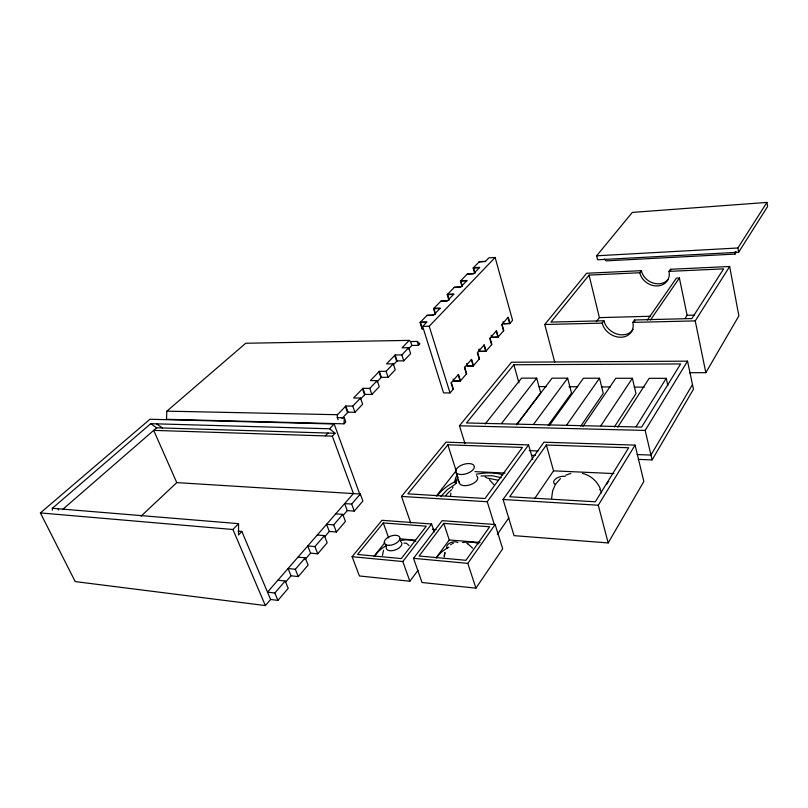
<?xml version="1.0" encoding="UTF-8"?>
<svg xmlns="http://www.w3.org/2000/svg" width="808" height="808" viewBox="0 0 808 808"><rect width="100%" height="100%" fill="white"/><g stroke="black" fill="none" stroke-linecap="round" stroke-linejoin="round"><path stroke-width="1.21" d="M52.348 510.181L52.358 508.283L150.732 423.685L329.614 428.765L335.047 433.27L332.32 436.138L153.692 430.371L176.77 482.608L360.338 494.021L362.893 501.031L354.278 511.1L347.278 510.606L343.238 515.282M58.338 510.05L58.338 508.767M52.358 508.283L238.552 523.645L238.522 534.987L241.855 531.462L270.609 599.486L277.942 600.384L288.224 588.355L285.194 581.013L277.901 580.195M551.652 498.223L552.621 490.89L555.106 485.022M408.515 348.955L411.848 345.471L410.585 341.552L409.242 340.38L245.723 343.259L166.892 411.151L166.458 419.291L343.996 423.826L344.269 417.797L337.3 417.645L337.441 414.716L345.824 406.03L352.753 406.141L360.499 398.061L362.641 404.192L354.934 412.302L348.016 412.171L341.996 418.463M444.168 556.965L444.945 552.712M604.485 259.045L606.061 260.873L735.068 254.076L735.28 251.581M382.416 555.439L383.558 550.309M450.48 495.87L450.884 493.143M444.218 555.924L444.905 552.844M452.44 488.315L452.995 487.153M608.182 542.936L643.845 481.497L635.088 445.117L543.935 442.208L503.071 499.485L514.05 535.654L608.182 542.936L598.274 505.222L635.088 445.117M689.487 372.7L705.828 372.69L738.865 315.888L729.654 266.489L670.499 269.286L669.014 271.387A15.615 13.181 33.3 0 1 657.399 285.931A15.615 13.181 33.3 0 1 639.785 272.75L589.052 275.104L550.935 322.089L603.93 320.756A16.614 13.483 34.4 0 0 617.302 334.128A16.614 13.483 34.4 0 0 633.189 329.27M638.32 459.378L652.106 459.914L693.456 389.224L687.537 361.156L511.494 362.247L459.439 425.766L465.014 443.622M692.476 384.598L650.965 455.055L637.159 454.561M652.106 459.914L645.178 430.422L687.537 361.156M636.128 426.604L666.257 378.336L649.188 378.306L617.686 427.23M705.828 372.69L695.234 320.887L729.654 266.489M738.653 252.258L767.6 206.505L766.913 202.424L632.331 212.403L596.658 255.793L597.607 259.782L738.653 252.258L737.886 247.985L766.913 202.424M735.068 254.076L736.391 251.995M685.063 318.463L687.113 315.292L679.387 278.002L676.407 278.134L647.38 320.019M614.343 426.988L635.977 393.577L632.381 378.285L615.827 378.255L582.962 426.392M600.869 425.776L632.381 378.285M475.942 588.153L502.677 548.814L495.142 524.523L442.127 520.665L413.534 558.328L422.029 582.518L475.942 588.153L467.812 563.368L495.142 524.523M534.563 498.677L553.541 470.852L546.36 445.016L628.695 447.753L595.314 501.788L509.696 496.758L546.36 445.016M580.75 426.169L603.273 393.304L599.526 378.235L583.467 378.215L549.329 425.594M650.48 319.938L679.387 278.002M497.364 534.361L508.858 517.807M566.721 424.978L599.526 378.235M554.692 361.964L544.754 324.503L602.172 323.119A16.665 13.504 34.5 0 0 620.928 337.249A16.665 13.504 34.5 0 0 632.846 322.392L634.543 319.988L691.88 318.554L723.625 268.852L669.014 271.387M440.936 496.496L447.076 489.84L455.409 484.053M548.167 425.392L571.529 393.041L567.64 378.184L552.046 378.164L516.726 424.806M494.476 525.038L487.234 501.728L528.584 444.915L445.996 442.158L401.515 496.435L410.787 523.14M436.027 557.904L449.268 539.956L443.764 523.392L489.668 526.786L465.964 560.298L419.12 556.015L443.764 523.392M533.644 424.2L567.64 378.184M602.172 323.119L603.93 320.756M639.785 272.75L641.33 270.67A15.574 13.16 33.2 0 0 653.066 283.012A15.574 13.16 33.2 0 0 668.266 279.336M434.31 531.967L431.613 524.008L381.952 520.302L352.116 556.712L359.398 575.963L409.868 581.245L418.059 570.276M555.753 483.921L560.469 478.609M596.365 321.604L599.374 317.625L589.052 275.104M516.575 424.624L540.693 392.779L536.684 378.144L521.534 378.124L485.123 424.049M409.868 581.245L402.839 561.53L431.613 524.008M501.566 423.442L536.684 378.144M436.219 496.142L456.136 470.751L447.844 444.824L522.423 447.42L485.002 498.506L407.878 493.85L447.844 444.824M374.043 556.197L384.82 542.713M383.295 522.938L357.56 554.47L401.334 558.57L426.281 526.2L383.295 522.938L388.668 537.896M513.858 364.761L466.469 422.958L641.633 427.089L680.639 363.933L513.858 364.761L518.958 382.851M544.754 324.503L586.598 273.266L641.33 270.67M285.598 582.103L291.042 575.801L298.283 576.589L308.121 565.075L305.222 557.823L298.011 557.116M304.949 559.671L310.585 553.137L317.756 553.813L327.179 542.794L324.402 535.623L317.261 535.017M324.685 536.795L329.321 531.422L336.401 532.007L345.43 521.443L342.774 514.363L335.714 513.848M433.704 314.969L427.24 315.16L420.099 322.493L422.231 329.26L420.453 322.129L426.967 321.958L422.645 326.422L443.562 392.89L450.026 392.941L453.359 389.082L451.339 382.588M453.116 378.982L453.783 381.124L460.186 381.144L466.64 373.649L464.701 367.236M466.378 373.952L464.438 367.539L471.589 359.318L473.498 365.691L466.903 366.024L473.236 365.994L479.467 358.762L477.589 352.419M478.952 349.349L479.568 351.44L485.83 351.369L491.85 344.38L490.032 338.118M491.203 335.28L491.799 337.35L498.001 337.239L503.778 330.522L502.031 324.331M503.02 321.725L503.596 323.776L509.727 323.614L512.585 320.301L495.132 257.469L488.911 257.823L485.255 261.61L479.063 261.954M332.32 436.138L353.419 493.536L267.499 592.133L274.841 593.001L285.194 581.013M291.042 575.801L288.062 568.529L295.324 569.286L305.222 557.823M310.585 553.137L307.737 545.945L314.918 546.602L324.402 535.623M329.321 531.422L326.594 524.321L333.684 524.877L342.774 514.363M347.278 510.606L344.663 503.586L351.672 504.061L360.338 494.021M360.267 495.546L334.169 424.008L149.955 419.251L40.4 512.928L75.215 581.578L265.357 605.576L270.609 599.486M453.783 381.124L460.459 380.831L458.479 374.387L451.066 382.901L453.086 389.395M479.568 351.44L486.083 351.076L484.245 344.774L477.336 352.712L479.215 359.055M491.799 337.35L498.243 336.956L496.466 330.724L489.789 338.401L491.607 344.663M503.596 323.776L509.959 323.351L508.242 317.19L501.788 324.604L503.546 330.805M343.996 423.826L345.774 421.968L344.269 417.797M360.398 399.233L365.024 394.395L371.862 394.466L379.265 386.668L377.205 380.619L370.387 380.598L379.346 371.326L386.113 371.316L393.264 363.853L395.243 369.832L388.133 377.326L381.366 377.316L376.922 381.972M393.244 364.913L397.092 360.893L403.778 360.843L410.615 353.631L408.717 347.733L402.051 347.824L409.242 340.38M411.848 345.471L418.453 345.37L419.928 343.814L417.201 341.43L410.585 341.552M360.499 398.061L353.601 397.98L362.923 388.335L369.771 388.385L377.205 380.619M393.264 363.853L386.527 363.893L395.142 354.975L401.839 354.914L408.717 347.733M422.645 326.422L429.21 326.26L495.132 257.469M325.301 435.906L328.038 433.048M40.4 512.928L232.936 529.503L238.552 523.645M329.614 428.765L334.169 424.008M435.27 314.251L433.553 308.676L441.128 300.899L447.531 300.657M448.884 300.142L447.228 294.637L454.54 287.133L460.873 286.86M462.014 286.527L460.419 281.093L467.479 273.841L473.74 273.528M474.71 273.387L473.165 268.014L479.366 261.641L485.568 261.297M141.077 516.13L176.77 482.608M62.539 509.565L156.661 427.796L335.047 433.27M457.914 480.609L458.641 479.982M451.662 489.699L448.46 492.547A36.542 19.261 -17.5 0 0 445.814 495.536M450.541 544.834L451.48 544.178M452.359 543.663L453.349 543.158M565.762 475.185L570.852 473.397M481.002 475.993L492.264 475.73L501.354 477.74M596.658 255.793L737.886 247.985M473.165 268.014L479.386 267.68M467.165 274.175L473.427 273.861L479.7 267.367L473.478 267.69L475.013 273.064M460.419 281.093L466.721 280.8M454.207 287.466L460.54 287.194L467.044 280.467L460.742 280.76L462.338 286.194M447.228 294.637L453.591 294.385M440.794 301.243L447.198 301.01L453.924 294.041L447.561 294.294L449.218 299.798M433.553 308.676L439.996 308.464M426.876 315.524L433.361 315.332L440.34 308.111L433.896 308.323L435.613 313.898M599.374 317.625L650.501 316.261M687.113 315.292L694.617 315.09M420.099 322.493L426.604 322.321M632.846 322.392L695.234 320.887M538.805 386.567L546.339 386.608M568.933 386.739L577.72 386.779M601.566 386.911L610.353 386.961M634.199 387.093L644.239 387.143M166.892 411.151L337.441 414.716M459.439 425.766L645.178 430.422M529.25 450.652L538.027 450.975M531.805 455.298L535.563 455.449M553.541 470.852L613.858 473.579M474.963 471.64L505.071 473.064M503.071 499.485L598.274 505.222M401.515 496.435L487.234 501.728M488.133 478.265L497.96 480.154M432.391 529.331L436.138 529.624M449.268 539.956L480.144 542.481M399.677 538.815L415.575 540.148M403.929 543.057L406.454 543.279M238.168 531.149L241.855 531.462M413.534 558.328L467.812 563.368M352.116 556.712L402.839 561.53M582.416 473.397C590.446 475.225 597.314 481.214 600.344 488.86M467.792 543.824L472.64 548.137M466.832 543.309L467.943 543.905M485.093 476.851L487.214 478.114M150.732 423.685L156.661 427.796M156.54 423.846L162.458 427.967M406.959 543.693L409 545.552M489.345 479.71L493.799 484.548M232.936 529.503L265.357 605.576M274.841 593.001L277.942 600.384M295.324 569.286L298.283 576.589M314.918 546.602L317.756 553.813M333.684 524.877L336.401 532.007M351.672 504.061L354.278 511.1M337.3 417.645L338.057 419.716M345.824 406.03L348.016 412.171M345.39 406.485L347.581 412.625M352.753 406.141L354.934 412.302M362.923 388.335L365.024 394.395M362.499 388.769L364.61 394.829M369.771 388.385L371.862 394.466M379.346 371.326L381.366 377.316M378.942 371.751L380.972 377.74M386.113 371.316L388.133 377.326M394.748 355.379L396.698 361.297M395.142 354.975L397.092 360.893M401.839 354.914L403.778 360.843M417.201 341.43L418.453 345.37M455.884 472.155L459.439 483.255M429.21 326.26L450.026 392.941M458.217 374.69L460.186 381.144M466.519 363.61L467.155 365.721M471.327 359.621L473.236 365.994M479.195 349.056L479.811 351.157M483.992 345.066L485.83 351.369M496.223 331.007L498.001 337.239M528.584 444.915L532.745 459.459M508.01 317.453L509.727 323.614M666.257 378.336L667.842 385.507M447.127 548.248A6.222 3.444 -18.8 0 1 449.995 542.986A6.222 3.444 -18.8 0 1 457.863 542.643M436.704 557.823A26.381 14.908 -18.8 0 1 448.874 547.178M462.57 542.572A26.381 14.908 -18.8 0 1 478.841 543.814M400.374 541.37A8.232 4.434 -20.5 0 1 395.486 549.905A8.232 4.434 -20.5 0 1 386.406 546.501M385.82 545.612A6.04 3.232 -20.6 0 1 385.709 544.269M374.811 556.177A25.604 13.978 -20.6 0 1 385.658 546.016M400.495 540.522A25.604 13.978 -20.6 0 1 415.827 541.421M555.621 484.598A7.817 4.151 -14.9 0 1 555.389 479.094A7.817 4.151 -14.9 0 1 565.206 476.306M606.798 484.265A8.04 4.343 -13.2 0 1 608.747 481.376M599.708 489.396A25.149 13.746 -14.4 0 1 601.576 492.92M455.318 481.346A6.878 5.616 -51.6 0 1 457.348 475.124M455.995 483.538A7.413 3.788 -17.8 0 1 455.369 480.255M456.48 483.336A7.161 5.777 -54.2 0 1 458.116 477.033M476.528 475.75A9.605 4.929 -17.6 0 1 470.488 484.679A9.605 4.929 -17.6 0 1 459.287 481.74M437.269 495.769A42.642 22.442 -17.6 0 1 455.298 481.467M476.286 474.245A42.642 22.442 -17.6 0 1 502.879 474.862M670.499 269.286A15.574 13.16 33.2 0 1 670.701 270.549M634.543 319.988A16.614 13.483 34.4 0 1 634.785 321.311M389.274 545.329A8.252 4.404 -20.5 0 0 399.859 537.572A8.252 4.404 -20.5 0 0 387.103 538.007A8.252 4.404 -20.5 0 0 389.274 545.329M461.297 474.518A9.646 4.868 -17.6 0 0 474.266 466.337A9.646 4.868 -17.6 0 0 459.469 466.267A9.646 4.868 -17.6 0 0 461.297 474.518"/></g></svg>
